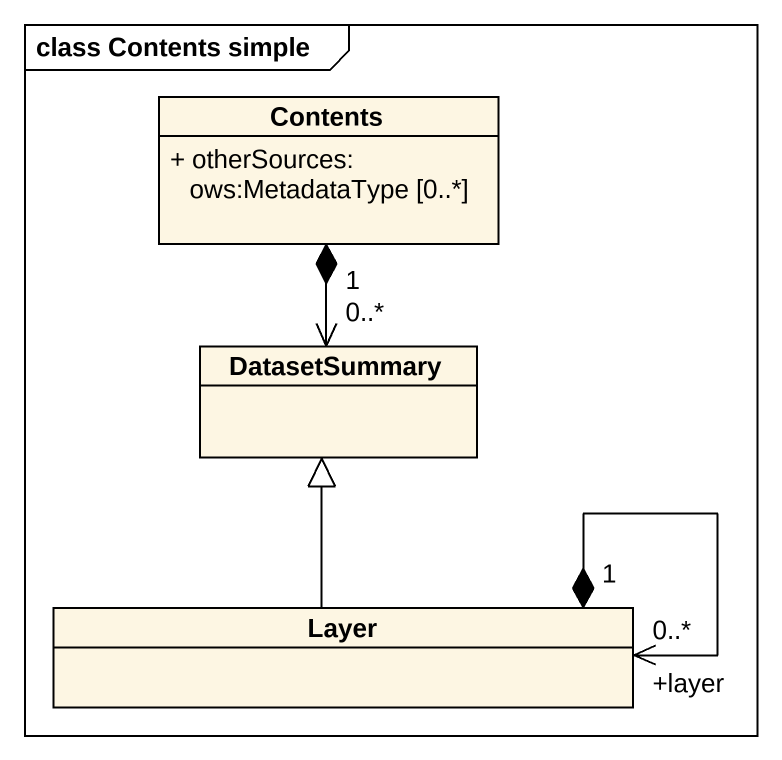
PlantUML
@startuml
mainframe class Contents simple
hide circle
hide empty members
skinparam classAttributeIconSize 0
class Contents {
  + otherSources: ows:MetadataType [0..*]
}
class DatasetSummary
class Layer
DatasetSummary "0..*" <-up-* "1" Contents
Layer -up-|> DatasetSummary
Layer "+layer\n0..*" <--* "1" Layer
@enduml
